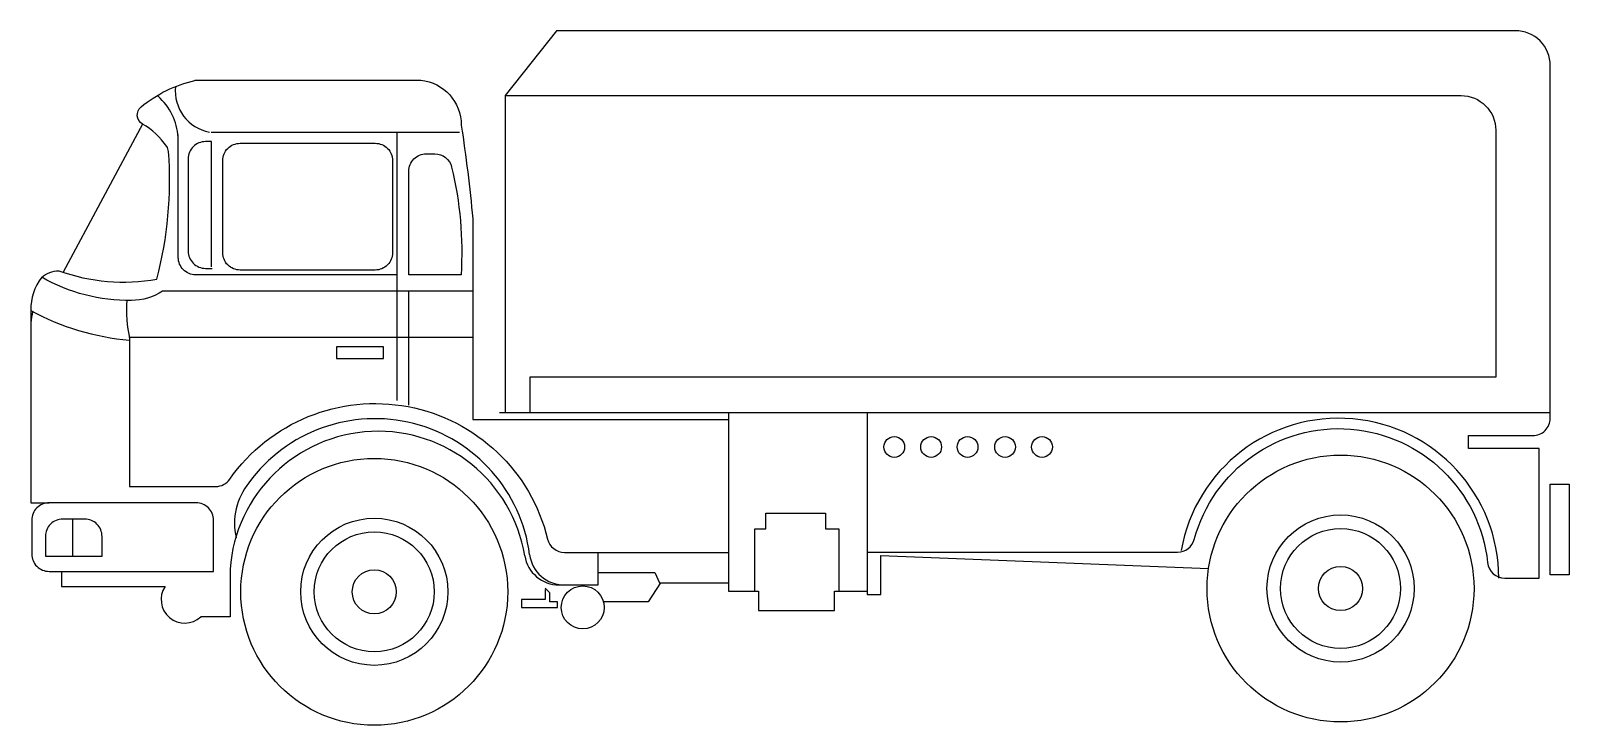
# Model space of a CAD drawing. Extents: x 0 to 6.5, y 0 to 2.93.
import ezdxf

# ---------------------------------------------------------------- set-up
doc = ezdxf.new("R2010")
doc.units = 0
doc.header["$LTSCALE"] = 100
doc.header["$MEASUREMENT"] = 0
doc.layers.add('C-CARRO', color=2, linetype='CONTINUOUS')

msp = doc.modelspace()

# ---------------------------------------------------------------- linework, layer by layer
at = {"layer": 'C-CARRO', "linetype": 'CONTINUOUS'}
for p, q in [((2.2172, 2.9341), (2.0004, 2.6604)), ((0.6936, 2.7251), (1.6435, 2.7251)), ((2.0004, 2.6604), (2.0004, 1.3193)), ((0.4679, 2.5401), (0.1323, 1.9139)), ((1.5934, 1.3527), (1.5934, 1.8343)), ((-0.0039, 1.7524), (-0.0039, 0.9399)), ((-0.0039, 0.9399), (0.0733, 0.9399))]:
    msp.add_line(p, q, dxfattribs=at)
for points in [[(6.3697, 1.1688), (6.0708, 1.1688), (6.0708, 1.2235), (6.3423, 1.2235, 0.414214), (6.4157, 1.2969), (6.4157, 2.7874, 0.414214), (6.269, 2.9341), (2.2172, 2.9341, 0.414214)], [(1.8633, 1.8343), (0.5531, 1.8343, -0.145653), (0.421, 1.795, -0.134906), (0.0428, 1.8924, -0.186828), (0.1149, 1.92, 0.131591), (0.5288, 1.8849, 0.083505), (0.5779, 2.4238, 0.132194), (0.5703, 2.4454, 0.111951), (0.4679, 2.5401, -0.523848), (0.4619, 2.6122, -0.115074), (0.6887, 2.7243, -0.028454), (0.6936, 2.7251, -0.055913)], [(0.6078, 2.6987, 0.39688), (0.7517, 2.5062, 0.39688)], [(1.6435, 2.7251, -0.386734), (1.8149, 2.535, -0.015172), (1.8633, 2.1394), (1.8633, 1.2911), (2.9417, 1.2911)], [(2.0004, 2.6604), (6.0391, 2.6604, -0.414214), (6.1858, 2.5137), (6.1858, 1.4699), (2.105, 1.4699), (2.105, 1.3193)], [(1.5438, 1.9031), (0.6927, 1.9031, -0.414214), (0.6194, 1.9764), (0.6194, 2.4942)], [(0.7594, 1.9374), (0.7594, 2.4658), (0.7344, 2.4658, 0.414214), (0.6611, 2.3925), (0.6611, 2.0037, 0.414214), (0.7344, 1.9303), (0.7623, 1.9303)], [(0.0428, 1.8924, 0.17516), (-0.0039, 1.7524, 0.104604), (0.4128, 1.6272, 0.104604)], [(1.8633, 1.6377), (0.4128, 1.6377), (0.4128, 1.0087), (0.7769, 1.0087, 0.244464), (0.837, 1.0399, -0.644958), (2.1796, 0.7864, 0.345949), (2.2508, 0.7304), (2.9431, 0.7304)], [(6.4157, 1.3193), (1.9762, 1.3193, -0.168873)], [(2.0832, 0.7157, 0.889337), (0.838, 0.6592), (0.838, 0.4583), (0.7142, 0.4583)], [(2.1037, 0.7206, 0.677624), (0.9178, 1.0247, 0.230175), (0.8636, 0.7924)], [(3.5304, 0.7309), (4.8412, 0.7309, 0.339174), (4.912, 0.7852, -0.831236), (6.151, 0.6871, 0.383843), (6.2239, 0.6214), (6.3697, 0.6214), (6.3697, 1.1688)], [(2.0832, 0.7157, 0.367418), (2.2279, 0.5928), (2.3929, 0.5928), (2.3929, 0.7304)]]:
    msp.add_lwpolyline(points, format="xyb", dxfattribs=at)
for points in [[(1.8072, 2.5044), (0.7588, 2.5044)], [(1.5438, 1.3723), (1.5438, 2.5044)], [(2.9442, 1.3193), (2.9442, 0.5667), (3.0706, 0.5667), (3.0706, 0.4846), (3.3925, 0.4846), (3.3925, 0.5667), (3.5304, 0.5667)], [(3.5304, 1.3193), (3.5304, 0.553), (3.5879, 0.553), (3.5879, 0.7172), (4.9725, 0.6618)], [(0.1734, 0.7138), (0.1734, 0.8711)], [(3.0547, 0.569), (3.0547, 0.8301), (3.1021, 0.8301), (3.1021, 0.8965), (3.3533, 0.8965), (3.3533, 0.8301), (3.4095, 0.8301), (3.4095, 0.569)], [(0.1252, 0.65), (0.1252, 0.5861), (0.5632, 0.5861)], [(2.3929, 0.645), (2.6321, 0.645), (2.652, 0.6023), (2.9431, 0.6023)], [(2.656, 0.6023), (2.6042, 0.5216), (2.4128, 0.5216)], [(2.1696, 0.5738), (2.1696, 0.5311), (2.07, 0.5311), (2.07, 0.4979), (2.2215, 0.4979), (2.2215, 0.5216), (2.1896, 0.5216), (2.1896, 0.5596), (2.1696, 0.5785)]]:
    msp.add_lwpolyline(points, dxfattribs=at)
for points in [[(0.8804, 1.9232, -0.414214), (0.807, 1.9966), (0.807, 2.3854, -0.414214), (0.8804, 2.4587), (1.4516, 2.4587, -0.414214), (1.5249, 2.3854), (1.5249, 1.9966, -0.414214), (1.4516, 1.9232)], [(1.7743, 2.358, -0.074842), (1.8141, 1.9031), (1.5934, 1.9031), (1.5934, 2.3408, -0.414214), (1.6667, 2.4141), (1.703, 2.4141, -0.346486)], [(0.7678, 0.6501), (0.7678, 0.8666, 0.414214), (0.6945, 0.9399), (0.0733, 0.9399, 0.414214), (0, 0.8666), (0, 0.7234, 0.414214), (0.0733, 0.6501), (0.3602, 0.6501)], [(0.2972, 0.7138), (0.2972, 0.7978, 0.414214), (0.2239, 0.8711), (0.1311, 0.8711, 0.414214), (0.0578, 0.7978), (0.0578, 0.7138)]]:
    msp.add_lwpolyline(points, format="xyb", close=True, dxfattribs=at)
for points in [[(1.2879, 1.5981), (1.2879, 1.5492), (1.4861, 1.5492), (1.4861, 1.5981)], [(6.4157, 1.0183), (6.4961, 1.0183), (6.4961, 0.6351), (6.4157, 0.6351)]]:
    msp.add_lwpolyline(points, close=True, dxfattribs=at)
for centre, radius in [((3.6445, 1.1756), 0.0438), ((3.8002, 1.1756), 0.0438), ((3.954, 1.1756), 0.0438), ((4.1125, 1.1756), 0.0438), ((4.2686, 1.1756), 0.0438), ((1.4473, 0.5638), 0.5638), ((5.53, 0.5777), 0.5638), ((1.4473, 0.5638), 0.3109), ((5.53, 0.5777), 0.3109), ((1.4473, 0.5638), 0.2534), ((5.53, 0.5777), 0.2534), ((1.4473, 0.5638), 0.0931), ((5.53, 0.5777), 0.0931), ((2.3282, 0.4976), 0.0908)]:
    msp.add_circle(centre, radius, dxfattribs=at)
for centre, radius, start, end in [((0.3643, 2.4669), 0.2551, 3.97001, 48.2397), ((0.9672, 1.7549), 0.5668, 175.88181, 192.47352), ((1.7027, 1.4531), 1.7243, 170.14798, 171.78101), ((5.5224, 0.621), 0.6761, 0.04089, 169.98478), ((2.2492, 0.7395), 0.1467, 187.37469, 270), ((0.6463, 0.5312), 0.0996, 146.5672, 312.94688)]:
    msp.add_arc(centre, radius, start, end, dxfattribs=at)

doc.saveas('drawing.dxf')
